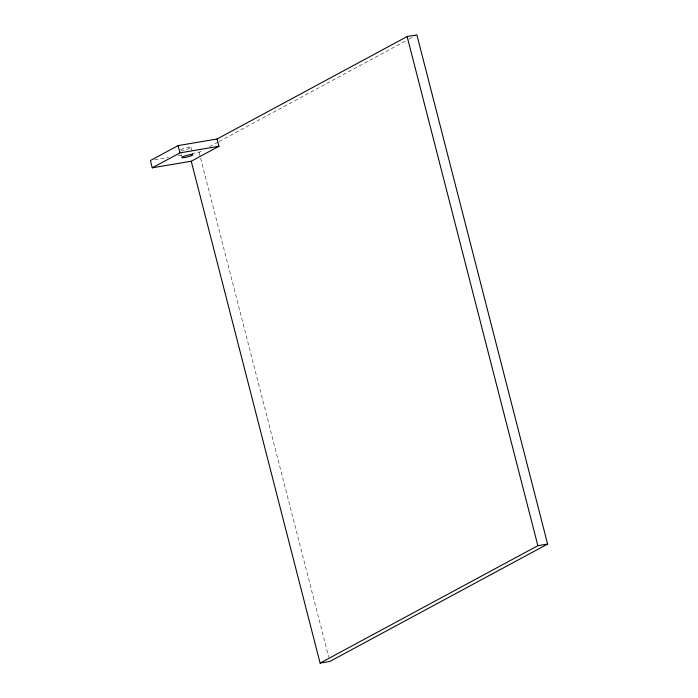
<?xml version="1.0" encoding="UTF-8"?>
<svg xmlns="http://www.w3.org/2000/svg" width="698" height="698" viewBox="0 0 698 698"><rect width="100%" height="100%" fill="white"/><g stroke="black" fill="none" stroke-linecap="round" stroke-linejoin="round"><path stroke-width="0.52" stroke-dasharray="3.49 2.62" d="M191.706 153.551L199.113 152.304L201.992 150.751M209.67 146.606L218.299 141.956M219.259 141.441L408.243 39.55M409.203 39.036L415.921 35.415M154.633 159.825L168.401 157.495M177.929 155.881L183.225 154.982M199.113 152.304L328.758 657.228M190.999 147.418L192.596 153.665M181.026 154.406L181.559 156.492M180.608 149.66A5.697 0.82 -14.4 0 1 188.879 147.313A5.697 0.82 -14.4 0 1 189.167 148.543A5.697 0.82 -14.4 0 1 180.791 150.463"/><path stroke-width="1.05" d="M217.095 138.998L178.121 145.594L150.393 160.54L152.26 167.817L191.243 161.229L218.963 146.283L217.095 138.998L407.135 36.549L416.881 34.9L547.607 544.056L329.849 661.451L320.103 663.1L191.243 161.229M152.26 167.817L179.988 152.871L218.963 146.283M320.103 663.1L537.861 545.696L547.607 544.056M407.135 36.549L537.861 545.696M178.121 145.594L179.988 152.871M184.743 157.521A5.697 0.82 -14.4 0 0 192.866 154.703A5.697 0.82 -14.4 0 0 184.429 156.125A5.697 0.82 -14.4 0 0 184.743 157.521"/></g></svg>
